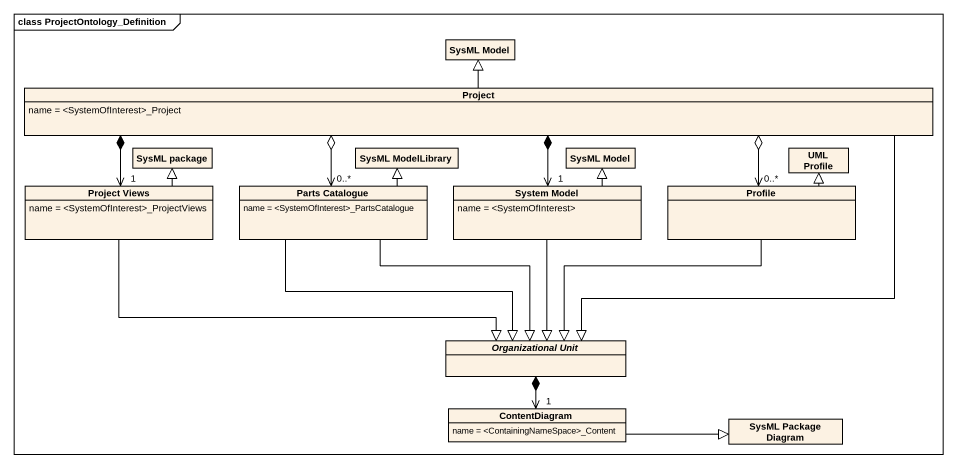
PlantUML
@startuml
mainframe class ProjectOntology_Definition
hide circle
hide empty members
class "SysML Model" as SysML_Model
class Project {
  name = <SystemOfInterest>_Project
}
class "SysML package" as SysML_package
class "SysML ModelLibrary" as SysML_ModelLibrary
class "SysML Model" as SysML_Model_2
class "UML Profile" as UML_Profile
class "Project Views" as Project_Views {
  name = <SystemOfInterest>_ProjectViews
}
class "Parts Catalogue" as Parts_Catalogue {
  name = <SystemOfInterest>_PartsCatalogue
}
class "System Model" as System_Model {
  name = <SystemOfInterest>
}
class Profile
abstract class "Organizational Unit" as Organizational_Unit
class ContentDiagram {
  name = <ContainingNameSpace>_Content
}
class "SysML Package Diagram" as SysML_Package_Diagram
Project -up-|> SysML_Model
Project *-left-> "1" Project_Views
Project o--> "0..*" Parts_Catalogue
Project *--> "1" System_Model
Project o-right-> "0..*" Profile
Project --|> Organizational_Unit
Project_Views -up-|> SysML_package
Project_Views -right-|> Organizational_Unit
Parts_Catalogue -up-|> SysML_ModelLibrary
Parts_Catalogue --|> Organizational_Unit
Parts_Catalogue --|> Organizational_Unit
System_Model -up-|> SysML_Model_2
System_Model --|> Organizational_Unit
Profile -up-|> UML_Profile
Profile --|> Organizational_Unit
Organizational_Unit *--> "1" ContentDiagram
ContentDiagram -right-|> SysML_Package_Diagram
@enduml
